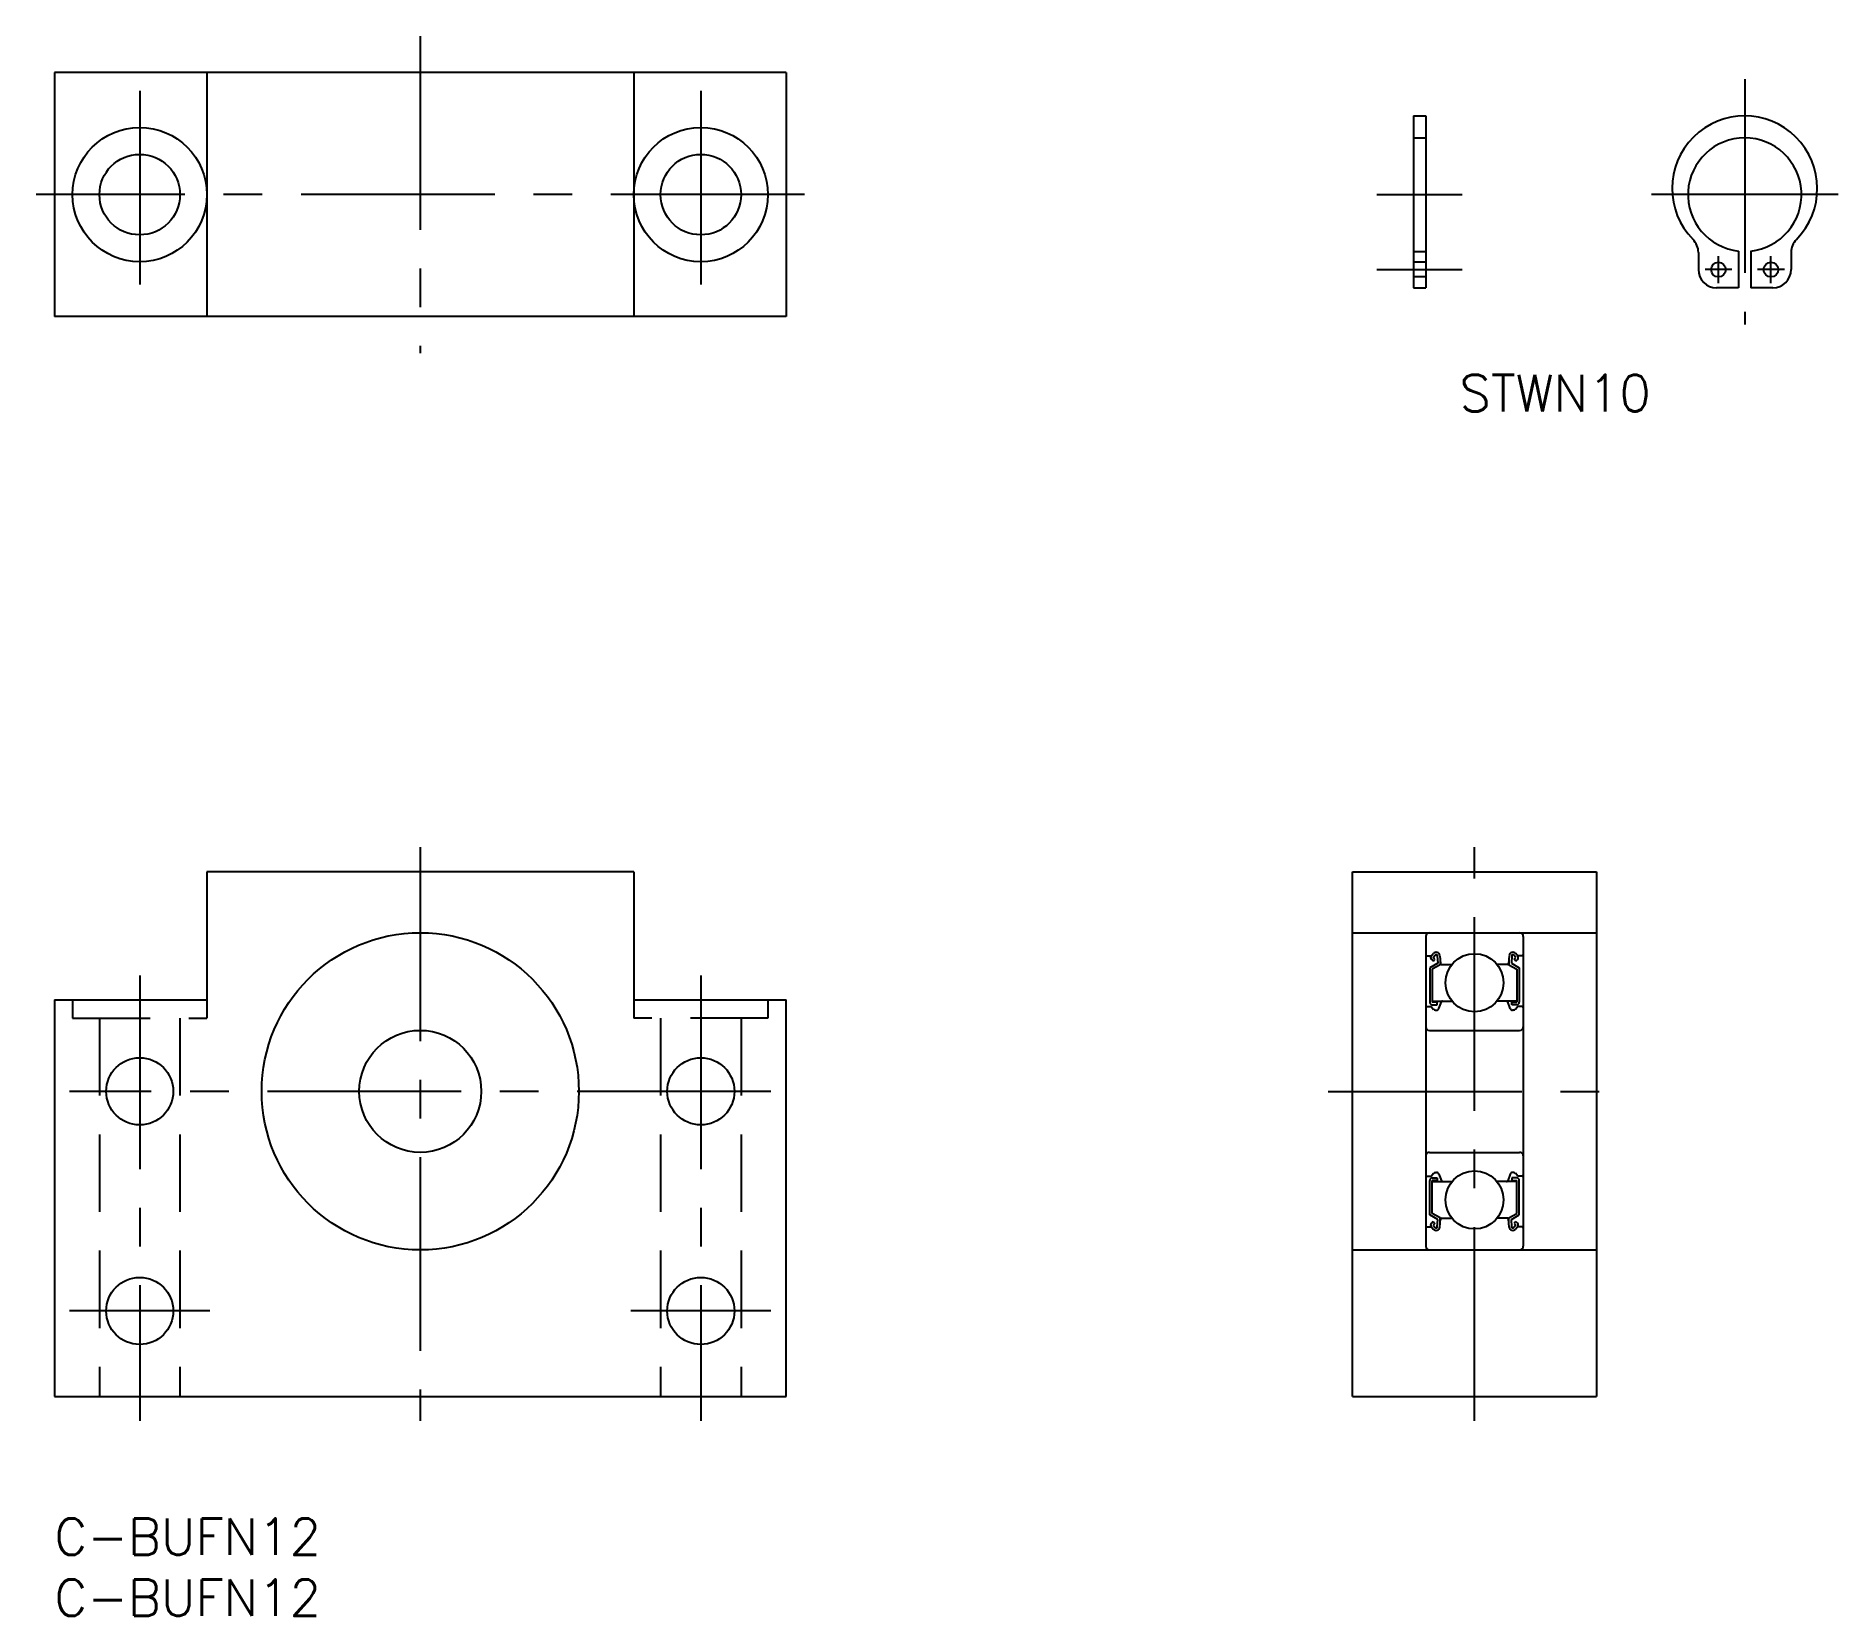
# Model space of a CAD drawing. Extents: x -2 to 146, y -8 to 121.
import ezdxf

# ---------------------------------------------------------------- set-up
doc = ezdxf.new("R2010")
doc.units = 0
doc.header["$LTSCALE"] = 0.5
doc.linetypes.add('CENTER', pattern=[50.8, 31.75, -6.35, 6.35, -6.35])
doc.linetypes.add('DASHED', pattern=[19.05, 12.7, -6.35])
for name, color, linetype in [('MSM_CENTER', 1, 'CENTER'), ('MSM_CONTINUOUS', 7, 'CONTINUOUS'), ('MSM_DASHED', 4, 'DASHED'), ('MSM_PART_NUMBER', 7, 'CONTINUOUS')]:
    doc.layers.add(name, color=color, linetype=linetype)
doc.styles.get("Standard").update_dxf_attribs({"font": 'txt.shx', "height": 3, "bigfont": 'bigfont.shx'})

# ---------------------------------------------------------------- blocks, each defined once
blk = doc.blocks.new('*U2')
at = {"layer": 'MSM_PART_NUMBER'}
blk.add_text('C-BUFN12', height=3, dxfattribs=at).set_placement((0, -3))
blk = doc.blocks.new('*U3')
at = {"layer": 'MSM_PART_NUMBER'}
blk.add_text('C-BUFN12', height=3, dxfattribs=at).set_placement((0, -8))
blk = doc.blocks.new('*U5')
at = {"layer": 'MSM_PART_NUMBER'}
blk.add_text('STWN10', height=3, dxfattribs=at).set_placement((115.19, 90.73))

msp = doc.modelspace()

# ---------------------------------------------------------------- linework, layer by layer
at = {"layer": 'MSM_CENTER'}
for p, q in [((30, 121.5), (30, 95.5)), ((7, 117), (7, 100)), ((53, 117), (53, 100)), ((138.58, 117.95), (138.58, 97.85)), ((61.5, 108.5), (-1.5, 108.5)), ((108.43, 108.5), (115.43, 108.5)), ((146.23, 108.5), (130.93, 108.5)), ((136.43, 101.25), (136.43, 103.45)), ((140.73, 101.25), (140.73, 103.45)), ((108.43, 102.35), (115.43, 102.35)), ((137.53, 102.35), (135.33, 102.35)), ((141.83, 102.35), (139.63, 102.35)), ((30, 55), (30, 8)), ((116.43, 8), (116.43, 55)), ((7, 44.5), (7, 8)), ((53, 44.5), (53, 8)), ((58.75, 35), (1.25, 35)), ((104.43, 35), (128.43, 35)), ((12.75, 17), (1.25, 17)), ((58.75, 17), (47.25, 17))]:
    msp.add_line(p, q, dxfattribs=at)
at = {"layer": 'MSM_CONTINUOUS'}
for p, q in [((0, 118.5), (0, 98.5)), ((60, 118.5), (0, 118.5)), ((12.5, 118.5), (12.5, 98.5)), ((47.5, 118.5), (47.5, 98.5)), ((60, 118.5), (60, 98.5)), ((111.43, 114.95), (111.43, 100.85)), ((111.43, 114.95), (112.43, 114.95)), ((112.43, 114.95), (112.43, 100.85)), ((134.78, 103.76), (134.78, 102.35)), ((138.08, 103.87), (138.08, 100.85)), ((139.08, 103.87), (139.08, 100.85)), ((142.38, 103.76), (142.38, 102.35)), ((139.08, 103.12), (139.08, 103.12)), ((139.08, 102.36), (139.08, 102.36)), ((111.43, 100.85), (112.43, 100.85)), ((138.08, 100.85), (136.28, 100.85)), ((140.88, 100.85), (139.08, 100.85)), ((60, 98.5), (0, 98.5)), ((47.5, 53), (12.5, 53)), ((12.5, 53), (12.5, 42.5)), ((47.5, 53), (47.5, 42.5)), ((106.43, 10), (106.43, 53)), ((106.43, 53), (126.43, 53)), ((126.43, 53), (126.43, 10)), ((106.43, 48), (126.43, 48)), ((112.43, 47.7), (112.43, 22.3)), ((120.43, 47.7), (120.43, 22.3)), ((112.53, 46.1), (112.89, 46.1)), ((112.88, 46.09), (113.05, 46.29)), ((113.03, 45.67), (112.89, 45.82)), ((113.03, 45.96), (113.2, 46.16)), ((113.17, 45.82), (113.03, 45.96)), ((113.03, 45.67), (113.17, 45.82)), ((113.38, 46.1), (113.41, 45.5)), ((113.58, 46.12), (113.63, 45.49)), ((119.28, 46.12), (119.22, 45.49)), ((119.48, 46.1), (119.45, 45.5)), ((119.82, 45.96), (119.65, 46.16)), ((119.68, 45.82), (119.82, 45.96)), ((119.82, 45.67), (119.68, 45.82)), ((119.98, 46.09), (119.81, 46.29)), ((119.82, 45.67), (119.97, 45.82)), ((120.33, 46.1), (119.97, 46.1)), ((113.41, 45.5), (112.76, 45.12)), ((112.76, 45.12), (112.76, 42.3)), ((113.61, 45.38), (112.96, 45.01)), ((112.96, 45.01), (112.96, 42.3)), ((113.61, 45.75), (113.61, 45.38)), ((113.73, 45.4), (114.58, 45.4)), ((119.12, 45.4), (118.28, 45.4)), ((119.25, 45.75), (119.25, 45.38)), ((119.25, 45.38), (119.9, 45.01)), ((119.45, 45.5), (120.1, 45.12)), ((119.9, 45.01), (119.9, 42.3)), ((120.1, 45.12), (120.1, 42.3)), ((0, 42.5), (12.5, 42.5)), ((0, 42.5), (0, 10)), ((47.5, 42.5), (60, 42.5)), ((60, 10), (60, 42.5)), ((112.53, 41.95), (112.88, 41.95)), ((112.88, 41.95), (113.07, 41.72)), ((112.96, 42.4), (114.58, 42.4)), ((113.36, 42.3), (112.96, 42.3)), ((112.96, 42.1), (113.36, 42.1)), ((113.22, 41.65), (113.32, 41.65)), ((113.36, 42.1), (113.36, 42.3)), ((113.51, 41.78), (113.71, 42.33)), ((119.9, 42.4), (118.28, 42.4)), ((119.35, 41.78), (119.15, 42.33)), ((119.5, 42.3), (119.9, 42.3)), ((119.5, 42.1), (119.5, 42.3)), ((119.9, 42.1), (119.5, 42.1)), ((119.63, 41.65), (119.54, 41.65)), ((119.98, 41.95), (119.79, 41.72)), ((120.33, 41.95), (119.98, 41.95)), ((112.73, 40), (120.13, 40)), ((112.73, 30), (120.13, 30)), ((112.88, 28.05), (113.07, 28.28)), ((113.22, 28.35), (113.32, 28.35)), ((113.51, 28.22), (113.71, 27.67)), ((119.35, 28.22), (119.15, 27.67)), ((119.63, 28.35), (119.54, 28.35)), ((119.98, 28.05), (119.79, 28.28)), ((112.53, 28.05), (112.88, 28.05)), ((112.76, 24.88), (112.76, 27.7)), ((112.96, 27.9), (113.36, 27.9)), ((113.36, 27.7), (112.96, 27.7)), ((112.96, 24.99), (112.96, 27.7)), ((112.96, 27.6), (114.58, 27.6)), ((113.36, 27.9), (113.36, 27.7)), ((119.9, 27.6), (118.28, 27.6)), ((119.9, 27.9), (119.5, 27.9)), ((119.5, 27.9), (119.5, 27.7)), ((119.5, 27.7), (119.9, 27.7)), ((119.9, 24.99), (119.9, 27.7)), ((120.33, 28.05), (119.98, 28.05)), ((120.1, 24.88), (120.1, 27.7)), ((112.53, 23.9), (112.89, 23.9)), ((113.41, 24.5), (112.76, 24.88)), ((112.88, 23.91), (113.05, 23.71)), ((113.03, 24.33), (112.89, 24.18)), ((113.61, 24.62), (112.96, 24.99)), ((113.03, 24.33), (113.17, 24.18)), ((113.17, 24.18), (113.03, 24.04)), ((113.03, 24.04), (113.2, 23.84)), ((113.38, 23.9), (113.41, 24.5)), ((113.58, 23.88), (113.63, 24.51)), ((113.61, 24.25), (113.61, 24.62)), ((113.73, 24.6), (114.58, 24.6)), ((119.12, 24.6), (118.28, 24.6)), ((119.28, 23.88), (119.22, 24.51)), ((119.25, 24.62), (119.9, 24.99)), ((119.25, 24.25), (119.25, 24.62)), ((119.45, 24.5), (120.1, 24.88)), ((119.48, 23.9), (119.45, 24.5)), ((119.82, 24.04), (119.65, 23.84)), ((119.82, 24.33), (119.68, 24.18)), ((119.68, 24.18), (119.82, 24.04)), ((119.98, 23.91), (119.81, 23.71)), ((119.82, 24.33), (119.97, 24.18)), ((120.33, 23.9), (119.97, 23.9)), ((106.43, 22), (126.43, 22)), ((0, 10), (60, 10)), ((106.43, 10), (126.43, 10))]:
    msp.add_line(p, q, dxfattribs=at)
for centre, radius in [((7, 108.5), 5.5), ((53, 108.5), 5.5), ((7, 108.5), 3.3), ((53, 108.5), 3.3), ((136.43, 102.35), 0.6), ((140.73, 102.35), 0.6), ((30, 35), 13), ((116.43, 43.9), 2.38), ((30, 35), 5), ((7, 35), 2.75), ((53, 35), 2.75), ((116.43, 26.1), 2.38), ((7, 17), 2.75), ((53, 17), 2.75)]:
    msp.add_circle(centre, radius, dxfattribs=at)
for centre, radius, start, end in [((138.58, 109), 5.95, 315.3497, 224.6503), ((138.58, 108.5), 4.65, 276.1728, 263.8272), ((133.28, 103.76), 1.5, 360, 44.6503), ((143.88, 103.76), 1.5, 135.3497, 180), ((136.28, 102.35), 1.5, 180, 270), ((140.88, 102.35), 1.5, 270, 0), ((112.73, 47.7), 0.3, 90, 180), ((120.13, 47.7), 0.3, 0, 90), ((112.53, 46.2), 0.1, 180, 270), ((113.03, 45.96), 0.2, 140.137, 225.002), ((113.28, 46.1), 0.3, 4.9354, 140.137), ((113.28, 46.1), 0.1, 3.1017, 139.9503), ((119.58, 46.1), 0.3, 39.863, 175.0646), ((119.58, 46.1), 0.1, 40.0497, 176.8983), ((119.82, 45.96), 0.2, 314.998, 39.863), ((120.33, 46.2), 0.1, 270, 0), ((113.73, 45.5), 0.1, 184.9354, 270), ((119.12, 45.5), 0.1, 270, 355.0646), ((112.53, 41.85), 0.1, 90, 180.8103), ((112.96, 42.3), 0.2, 180, 270), ((113.22, 41.85), 0.2, 219.9762, 270), ((113.32, 41.85), 0.2, 270, 339.9916), ((113.8, 42.3), 0.1, 90, 159.9916), ((119.05, 42.3), 0.1, 20.0084, 90), ((119.54, 41.85), 0.2, 200.0084, 270), ((119.63, 41.85), 0.2, 270, 320.0238), ((119.9, 42.3), 0.2, 270, 0), ((120.33, 41.85), 0.1, 359.1897, 90), ((112.73, 40.3), 0.3, 180, 270), ((120.13, 40.3), 0.3, 270, 0), ((112.73, 29.7), 0.3, 90, 180), ((120.13, 29.7), 0.3, 0, 90), ((112.53, 28.15), 0.1, 179.1897, 270), ((113.22, 28.15), 0.2, 90, 140.0238), ((113.32, 28.15), 0.2, 20.0084, 90), ((119.54, 28.15), 0.2, 90, 159.9916), ((119.63, 28.15), 0.2, 39.9762, 90), ((120.33, 28.15), 0.1, 270, 0.8103), ((112.96, 27.7), 0.2, 90, 180), ((113.8, 27.7), 0.1, 200.0084, 270), ((119.05, 27.7), 0.1, 270, 339.9916), ((119.9, 27.7), 0.2, 0, 90), ((112.53, 23.8), 0.1, 90, 180), ((113.03, 24.04), 0.2, 134.998, 219.863), ((113.28, 23.9), 0.3, 219.863, 355.0646), ((113.28, 23.9), 0.1, 220.0497, 356.8983), ((113.73, 24.5), 0.1, 90, 175.0646), ((119.12, 24.5), 0.1, 4.9354, 90), ((119.58, 23.9), 0.3, 184.9354, 320.137), ((119.58, 23.9), 0.1, 183.1017, 319.9503), ((119.82, 24.04), 0.2, 320.137, 45.002), ((120.33, 23.8), 0.1, 0, 90), ((112.73, 22.3), 0.3, 180, 270), ((120.13, 22.3), 0.3, 270, 0)]:
    msp.add_arc(centre, radius, start, end, dxfattribs=at)
at = {"layer": 'MSM_DASHED'}
for p, q in [((111.43, 113.15), (112.43, 113.15)), ((111.43, 103.85), (112.43, 103.85)), ((112.43, 102.95), (111.43, 102.95)), ((112.43, 101.75), (111.43, 101.75)), ((1.5, 42.5), (1.5, 41)), ((12.5, 42.5), (12.5, 41)), ((47.5, 42.5), (47.5, 41)), ((58.5, 42.5), (58.5, 41)), ((1.5, 41), (12.5, 41)), ((3.7, 41), (3.7, 10)), ((10.3, 41), (10.3, 10)), ((58.5, 41), (47.5, 41)), ((49.7, 41), (49.7, 10)), ((56.3, 41), (56.3, 10))]:
    msp.add_line(p, q, dxfattribs=at)

# ---------------------------------------------------------------- block references
at = {"layer": 'MSM_CONTINUOUS'}
for name in ['*U5', '*U2', '*U3']:
    msp.add_blockref(name, (0, 0), dxfattribs=at)

doc.saveas('drawing.dxf')
